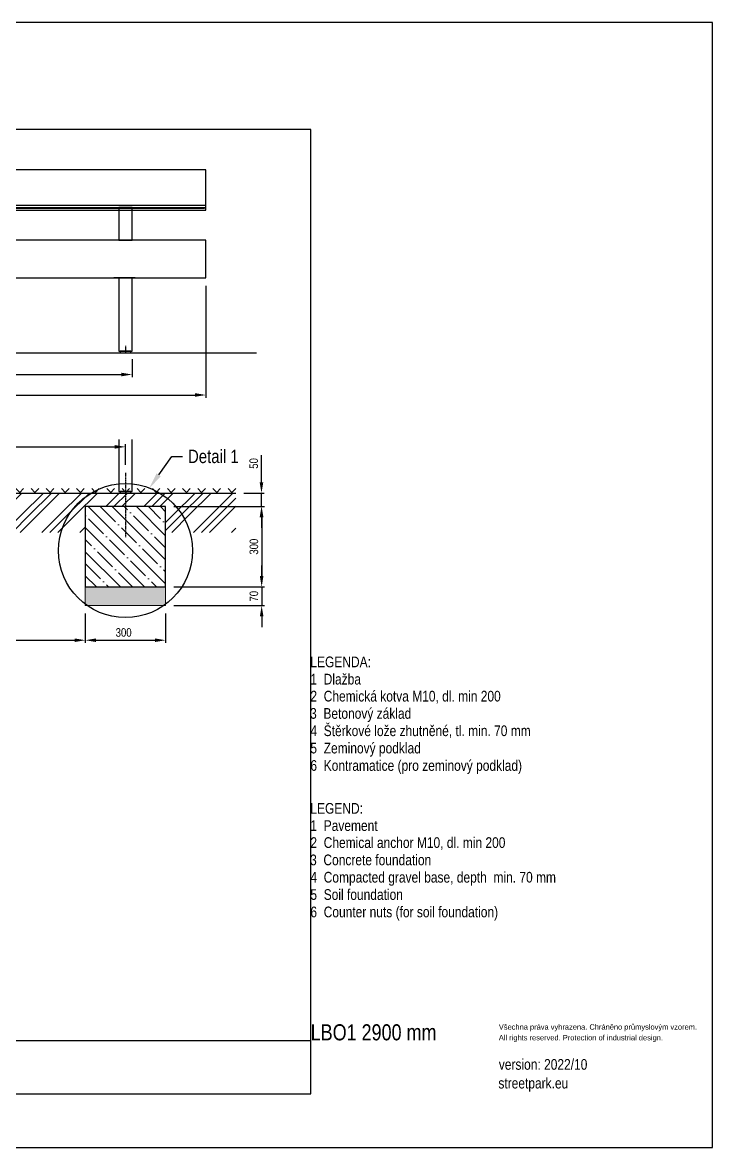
# Model space of a CAD drawing. Header units: millimetres. Extents: x 5064 to 11004, y 3085 to 7285.
# Drawn here: x 8429 to 11004, y 3085 to 7285 of the extents above; entities that cross this region are included whole.
import ezdxf
from ezdxf import colors
from ezdxf.entities.mleader import LeaderData, LeaderLine
from ezdxf.math import Vec2, Vec3

# ---------------------------------------------------------------- set-up
doc = ezdxf.new("R2010")
doc.units = ezdxf.units.MM
doc.header["$LTSCALE"] = 0.3
doc.linetypes.add('DashDot', pattern=[15, 9, -3, 0, -3])
doc.layers.add('Nekreslit', color=6, linetype='Continuous', plot=False)
doc.layers.add('SRAFY', color=251, linetype='Continuous', lineweight=13)
doc.styles.add('SEACAD_Arial', font='arial.ttf', dxfattribs={"width": 0.8})
doc.dimstyles.new('ISO-25', dxfattribs={"dimtxt": 1.6, "dimasz": 2, "dimexe": 0.5, "dimexo": 1.5, "dimtad": 1, "dimdec": 0, "dimtxsty": 'SEACAD_Arial', "dimcen": 2, "dimadec": 0, "dimazin": 0, "dimtfac": 1, "dimtdec": 0, "dimtmove": 0, "dimatfit": 3, "dimfxl": 1, "dimarcsym": 0})

# ---------------------------------------------------------------- blocks, each defined once
blk = doc.blocks.new('*D142')
at = {"color": 0, "lineweight": -2, "transparency": 16777216}
for p, q in [((8663, 5078.3), (8663, 4969.1)), ((8963, 5078.3), (8963, 4969.1)), ((8703, 4979.1), (8923, 4979.1))]:
    blk.add_line(p, q, dxfattribs=at)
at = {"color": 0, "transparency": 16777216}
for points in [[(8703, 4985.7), (8703, 4972.4), (8663, 4979.1)], [(8923, 4985.7), (8923, 4972.4), (8963, 4979.1)]]:
    blk.add_solid(points, dxfattribs=at)
at = {"layer": 'Defpoints', "color": 0, "transparency": 16777216}
for p in [(8663, 5108.3), (8963, 5108.3), (8963, 4979.1)]:
    blk.add_point(p, dxfattribs=at)
at = {"color": 0, "transparency": 16777216, "insert": (8806.1, 5007.9), "char_height": 32, "attachment_point": 5, "style": 'SEACAD_Arial'}
blk.add_mtext('300', dxfattribs=at)
blk = doc.blocks.new('*D143')
at = {"color": 0, "lineweight": -2, "transparency": 16777216}
for p, q in [((8993, 5478.3), (9331.4, 5478.3)), ((9321.4, 5438.3), (9321.4, 5218.3)), ((8993, 5178.3), (9331.4, 5178.3))]:
    blk.add_line(p, q, dxfattribs=at)
at = {"color": 0, "transparency": 16777216}
for points in [[(9314.7, 5438.3), (9328, 5438.3), (9321.4, 5478.3)], [(9314.7, 5218.3), (9328, 5218.3), (9321.4, 5178.3)]]:
    blk.add_solid(points, dxfattribs=at)
at = {"layer": 'Defpoints', "color": 0, "transparency": 16777216}
for p in [(8963, 5478.3), (8963, 5178.3), (9321.4, 5178.3)]:
    blk.add_point(p, dxfattribs=at)
at = {"color": 0, "transparency": 16777216, "insert": (9292.5, 5328.3), "char_height": 32, "attachment_point": 5, "rotation": 90, "style": 'SEACAD_Arial'}
blk.add_mtext('300', dxfattribs=at)
blk = doc.blocks.new('*D144')
at = {"color": 0, "lineweight": -2, "transparency": 16777216}
for p, q in [((9321.4, 5218.3), (9321.4, 5258.3)), ((8993, 5178.3), (9331.4, 5178.3)), ((9321.4, 5178.3), (9321.4, 5108.3)), ((8993, 5108.3), (9331.4, 5108.3)), ((9321.4, 5068.3), (9321.4, 5028.3))]:
    blk.add_line(p, q, dxfattribs=at)
at = {"color": 0, "transparency": 16777216}
for points in [[(9314.7, 5218.3), (9328, 5218.3), (9321.4, 5178.3)], [(9314.7, 5068.3), (9328, 5068.3), (9321.4, 5108.3)]]:
    blk.add_solid(points, dxfattribs=at)
at = {"layer": 'Defpoints', "color": 0, "transparency": 16777216}
for p in [(8963, 5178.3), (8963, 5108.3), (9321.4, 5108.3)]:
    blk.add_point(p, dxfattribs=at)
at = {"color": 0, "transparency": 16777216, "insert": (9292.5, 5143.3), "char_height": 32, "attachment_point": 5, "rotation": 90, "style": 'SEACAD_Arial'}
blk.add_mtext('70', dxfattribs=at)
blk = doc.blocks.new('*D145')
at = {"color": 0, "lineweight": -2, "transparency": 16777216}
for p, q in [((9320.7, 5568.3), (9320.7, 5669.9)), ((9254.9, 5528.3), (9330.7, 5528.3)), ((9320.7, 5478.3), (9320.7, 5528.3)), ((8993, 5478.3), (9330.7, 5478.3)), ((9320.7, 5438.3), (9320.7, 5398.3))]:
    blk.add_line(p, q, dxfattribs=at)
at = {"color": 0, "transparency": 16777216}
for points in [[(9314, 5568.3), (9327.3, 5568.3), (9320.7, 5528.3)], [(9314, 5438.3), (9327.3, 5438.3), (9320.7, 5478.3)]]:
    blk.add_solid(points, dxfattribs=at)
at = {"layer": 'Defpoints', "color": 0, "transparency": 16777216}
for p in [(9224.9, 5528.3), (9320.7, 5528.3), (8963, 5478.3)]:
    blk.add_point(p, dxfattribs=at)
at = {"color": 0, "transparency": 16777216, "insert": (9291.8, 5639.1), "char_height": 32, "attachment_point": 5, "rotation": 90, "style": 'SEACAD_Arial'}
blk.add_mtext('50', dxfattribs=at)
blk = doc.blocks.new('*D137')
at = {"color": 0, "lineweight": -2, "transparency": 16777216}
for p, q in [((8663, 5078.3), (8663, 4969.1)), ((6663, 5028.3), (6663, 4969.1)), ((6703, 4979.1), (8623, 4979.1))]:
    blk.add_line(p, q, dxfattribs=at)
at = {"color": 0, "transparency": 16777216}
for points in [[(6703, 4985.7), (6703, 4972.4), (6663, 4979.1)], [(8623, 4985.7), (8623, 4972.4), (8663, 4979.1)]]:
    blk.add_solid(points, dxfattribs=at)
at = {"layer": 'Defpoints', "color": 0, "transparency": 16777216}
for p in [(8663, 5108.3), (6663, 5058.3), (8663, 4979.1)]:
    blk.add_point(p, dxfattribs=at)
at = {"color": 0, "transparency": 16777216, "insert": (7571.8, 5007.9), "char_height": 32, "attachment_point": 5, "style": 'SEACAD_Arial'}
blk.add_mtext('2000', dxfattribs=at)
blk = doc.blocks.new('*D138')
at = {"color": 0, "lineweight": -2, "transparency": 16777216}
for p, q in [((6513, 5584.3), (6513, 5711)), ((6553, 5701), (8773, 5701)), ((8813, 5634.3), (8813, 5711))]:
    blk.add_line(p, q, dxfattribs=at)
at = {"color": 0, "transparency": 16777216}
for points in [[(6553, 5707.6), (6553, 5694.3), (6513, 5701)], [(8773, 5707.6), (8773, 5694.3), (8813, 5701)]]:
    blk.add_solid(points, dxfattribs=at)
at = {"layer": 'Defpoints', "color": 0, "transparency": 16777216}
for p in [(8813, 5701), (8813, 5604.3), (6513, 5554.3)]:
    blk.add_point(p, dxfattribs=at)
at = {"color": 0, "transparency": 16777216, "insert": (7663, 5729.8), "char_height": 32, "attachment_point": 5, "style": 'SEACAD_Arial'}
blk.add_mtext('2300', dxfattribs=at)
blk = doc.blocks.new('*D139')
at = {"color": 0, "lineweight": -2, "transparency": 16777216}
for p, q in [((6213, 6302.1), (6213, 5884.6)), ((9113, 6302.1), (9113, 5884.6)), ((6253, 5894.6), (9073, 5894.6))]:
    blk.add_line(p, q, dxfattribs=at)
at = {"color": 0, "transparency": 16777216}
for points in [[(6253, 5901.3), (6253, 5888), (6213, 5894.6)], [(9073, 5901.3), (9073, 5888), (9113, 5894.6)]]:
    blk.add_solid(points, dxfattribs=at)
at = {"layer": 'Defpoints', "color": 0, "transparency": 16777216}
for p in [(6213, 6332.1), (9113, 6332.1), (9113, 5894.6)]:
    blk.add_point(p, dxfattribs=at)
at = {"color": 0, "transparency": 16777216, "insert": (7663, 5923.5), "char_height": 32, "attachment_point": 5, "style": 'SEACAD_Arial'}
blk.add_mtext('2900', dxfattribs=at)
blk = doc.blocks.new('*D140')
at = {"color": 0, "lineweight": -2, "transparency": 16777216}
for p, q in [((6488, 6028.2), (6488, 5961)), ((8838, 6028.2), (8838, 5961)), ((6528, 5971), (8798, 5971))]:
    blk.add_line(p, q, dxfattribs=at)
at = {"color": 0, "transparency": 16777216}
for points in [[(6528, 5977.7), (6528, 5964.4), (6488, 5971)], [(8798, 5977.7), (8798, 5964.4), (8838, 5971)]]:
    blk.add_solid(points, dxfattribs=at)
at = {"layer": 'Defpoints', "color": 0, "transparency": 16777216}
for p in [(6488, 6058.2), (8838, 6058.2), (8838, 5971)]:
    blk.add_point(p, dxfattribs=at)
at = {"color": 0, "transparency": 16777216, "insert": (7663, 5999.9), "char_height": 32, "attachment_point": 5, "style": 'SEACAD_Arial'}
blk.add_mtext('2350', dxfattribs=at)

msp = doc.modelspace()

# ---------------------------------------------------------------- hatches: boundary and pattern name
at = {"layer": 'SRAFY'}
h = msp.add_hatch(dxfattribs=at)
h.set_pattern_fill('TERACO', color=256, scale=20)
h.set_pattern_definition([(45, (46.136, 213.653), (-28.28427, 28.28427), [20, -20]), (135, (102.705, 213.653), (-28.28427, -28.28427), [20, -20])])
h.paths.add_polyline_path([(7661.6, 5528.3), (7661.6, 5551.3), (9225.1, 5551.3), (9225.1, 5528.3)])
h = msp.add_hatch(dxfattribs=at)
h.set_pattern_fill('GOST_GROUND', color=256, scale=10)
h.set_pattern_definition([(45, (647.02, 214), (141.4214, -9e-15), [200]), (45, (677.02, 214), (141.4214, -9e-15), [200]), (45, (707.02, 214), (141.4214, -9e-15), [200])])
h.paths.add_polyline_path([(8663, 5381), (7761.6, 5380.5), (7761.6, 5528.2), (9225.2, 5528.6), (9225.2, 5381.2), (8963, 5381.2), (8963, 5478.3), (8663, 5478.3)])
h = msp.add_hatch(dxfattribs=at)
h.set_pattern_fill('ANSI35', color=256, scale=10, angle=90)
h.set_pattern_definition([(135, (-7422.46, -1863.845), (-44.90128, -44.90128), []), (135, (-7422.46, -1818.944), (-44.90128, -44.90128), [79.375, -15.875, 0, -15.875])])
h.paths.add_polyline_path([(8963, 5478.3), (8663, 5478.3), (8663, 5178.3), (8963, 5178.3)])
h.paths.add_polyline_path([(6663, 5428.3), (6363, 5428.3), (6363, 5128.3), (6663, 5128.3)])
h = msp.add_hatch(dxfattribs=at)
h.set_pattern_fill('AR-SAND', color=256, scale=0.5)
h.set_pattern_definition([(37.5, (-7422.46, -1863.845), (-0.800016, 24.470662), [0, -19.304, 0, -21.59, 0, -20.6375]), (7.5, (-7422.46, -1863.845), (22.476164, 35.841255), [0, -10.414, 0, -17.399, 0, -6.6675]), (327.5, (-7438.08, -1863.845), (39.549619, 0.07186), [0, -6.35, 0, -22.86, 0, -29.845]), (317.5, (-7438.08, -1863.845), (38.17782, 11.146466), [0, -3.175, 0, -14.986, 0, -17.145])])
h.paths.add_polyline_path([(6663, 5128.3), (6363, 5128.3), (6363, 5058.3), (6663, 5058.3)])
h.paths.add_polyline_path([(8963, 5178.3), (8663, 5178.3), (8663, 5108.3), (8963, 5108.3)])

# ---------------------------------------------------------------- linework, layer by layer
for p, q in [((9113, 6602), (6218, 6602)), ((8888, 6591.3), (6538, 6591.3)), ((9108, 6591.3), (8838, 6591.3)), ((8854.9, 6472.1), (8775.9, 6472.1)), ((8848.8, 6332.1), (8769.8, 6332.1)), ((5279.4, 6052.2), (9301.8, 6052.2)), ((8788, 5728.3), (8788, 5534.3)), ((8838, 5534.3), (8838, 5728.3)), ((7661.6, 5528.3), (9224.9, 5528.3)), ((8788, 5534.3), (8838, 5534.3))]:
    msp.add_line(p, q)
at = {"color": 7, "linetype": 'DashDot'}
msp.add_line((8813, 6078.2), (8813, 6049), dxfattribs=at)
at = {"linetype": 'DashDot', "lineweight": 30}
msp.add_line((8813, 5604.3), (8813, 5363.6), dxfattribs=at)
for points in [[(6213, 6594.8), (9113, 6594.8), (9113, 6734.8), (6213, 6734.8)], [(8788, 6472.1), (8838, 6472.1), (8838, 6594.8), (8788, 6594.8)], [(6213, 6332.1), (9113, 6332.1), (9113, 6472.1), (6213, 6472.1)], [(8788, 6058.2), (8838, 6058.2), (8838, 6332.1), (8788, 6332.1)], [(8793, 6052.2), (8833, 6052.2), (8833, 6058.2), (8793, 6058.2)], [(8793, 5528.3), (8833, 5528.3), (8833, 5534.3), (8793, 5534.3)], [(8663, 5178.3), (8963, 5178.3), (8963, 5478.3), (8663, 5478.3)]]:
    msp.add_lwpolyline(points, close=True)
for points in [[(8838, 6584.1), (9113, 6584.1), (9113, 6594.8)], [(6538, 6584.1), (8888, 6584.1)]]:
    msp.add_lwpolyline(points)
msp.add_circle((8813, 5313.6), 250.1)
at = {"layer": 'Nekreslit'}
msp.add_line((5464.4, 3485.3), (9504.4, 3485.3), dxfattribs=at)
for points in [[(5064.4, 3085.3), (11004.4, 3085.3), (11004.4, 7285.3), (5064.4, 7285.3)], [(5464.4, 3285.3), (9504.4, 3285.3), (9504.4, 6885.3), (5464.4, 6885.3)]]:
    msp.add_lwpolyline(points, close=True, dxfattribs=at)
at = {"layer": 'SRAFY'}
for p, q in [((8663, 5178.3), (8663, 5108.3)), ((8963, 5178.3), (8963, 5108.3)), ((8663, 5108.3), (8963, 5108.3))]:
    msp.add_line(p, q, dxfattribs=at)

# ---------------------------------------------------------------- texts
at = {"style": 'SEACAD_Arial', "width": 0.8}
for s, height, p in [('LEGENDA:', 40, (9503.3, 4878.1)), ('1  Dlažba', 40, (9503.3, 4813.8)), ('2  Chemická kotva M10, dl. min 200', 40, (9503.3, 4750.3)), ('3  Betonový základ', 40, (9502.2, 4685.8)), ('4  Štěrkové lože zhutněné, tl. min. 70 mm', 40, (9503.3, 4621.1)), ('5  Zeminový podklad', 40, (9503.3, 4556.5)), ('6  Kontramatice (pro zeminový podklad)', 40, (9503.3, 4491.5)), ('LEGEND:', 40, (9503.3, 4331.4)), ('1  Pavement', 40, (9503.3, 4267.1)), ('2  Chemical anchor M10, dl. min 200', 40, (9503.3, 4203.6)), ('3  Concrete foundation', 40, (9502.2, 4139)), ('4  Compacted gravel base, depth  min. 70 mm', 40, (9503.3, 4074.3)), ('5  Soil foundation', 40, (9503.3, 4009.7)), ('6  Counter nuts (for soil foundation)', 40, (9503.3, 3944.7)), ('LBO1 2900 mm ', 60, (9504.4, 3485.3)), ('Všechna práva vyhrazena. Chráněno průmyslovým vzorem.', 20, (10206.7, 3525.3)), ('All rights reserved. Protection of industrial design.', 20, (10206.7, 3485.3)), ('version: 2022/10', 40, (10206.7, 3375.5)), ('streetpark.eu', 40, (10205.1, 3305.6))]:
    msp.add_text(s, height=height, dxfattribs=at).set_placement(p)

# ---------------------------------------------------------------- dimensions: what is measured, and where the dimension line sits
for base, p1, p2, picture, middle in [((9113, 5894.6), (6213, 6332.1), (9113, 6332.1), '*D139', (7663, 5923.5)), ((8838, 5971), (6488, 6058.2), (8838, 6058.2), '*D140', (7663, 5999.9)), ((8813, 5701), (6513, 5554.3), (8813, 5604.3), '*D138', (7663, 5729.8))]:
    dim = msp.add_linear_dim(base=base, p1=p1, p2=p2, dimstyle='ISO-25')
    dim.commit()
    dim.dimension.update_dxf_attribs({"geometry": picture, "text_midpoint": middle})
dim = msp.add_linear_dim(base=(9320.7, 5528.3), p1=(8963, 5478.3), p2=(9224.9, 5528.3), angle=90, dimstyle='ISO-25')
dim.commit()
dim.dimension.update_dxf_attribs({"geometry": '*D145', "text_midpoint": (9291.8, 5639.1)})
for base, p1, p2, override, picture, middle in [((9321.4, 5178.3), (8963, 5478.3), (8963, 5178.3), {"dimscale": 0}, '*D143', (9292.5, 5328.3)), ((9321.4, 5108.3), (8963, 5178.3), (8963, 5108.3), {"dimscale": 0, "dimtmove": 1}, '*D144', (9292.5, 5143.3))]:
    dim = msp.add_linear_dim(base=base, p1=p1, p2=p2, angle=90, dimstyle='ISO-25', override=override)
    dim.commit()
    dim.dimension.update_dxf_attribs({"geometry": picture, "text_midpoint": middle})
for base, p1, p2, picture, middle in [((8663, 4979.1), (6663, 5058.3), (8663, 5108.3), '*D137', (7571.8, 4979.1)), ((8963, 4979.1), (8663, 5108.3), (8963, 5108.3), '*D142', (8806.1, 4979.1))]:
    dim = msp.add_linear_dim(base=base, p1=p1, p2=p2, dimstyle='ISO-25')
    dim.commit()
    dim.dimension.update_dxf_attribs({"geometry": picture, "text_midpoint": middle, "dimtype": 160})

# ---------------------------------------------------------------- leaders
ml = msp.add_multileader_mtext('Standard')
ml.set_content('Detail 1', color=256, style='SEACAD_Arial')
ml.set_leader_properties(lineweight=-3)
ml.build(insert=Vec2(0, 0))
ml.multileader.update_dxf_attribs({"text_right_attachment_type": 6, "dogleg_length": 2, "arrow_head_size": 60, "scale": 20})
ctx = ml.context
ctx.base_point, ctx.scale, ctx.char_height, ctx.arrow_head_size, ctx.landing_gap_size, ctx.plane_origin = Vec3(9026.2, 5665.1), 20, 50, 60, 20, Vec3(10489.1, 5554.9)
ctx.right_attachment = 6
notes = []
notes.append((ctx, [(0, (1, 1, 0), (8986.2, 5665.1), (1, 0), 40, [(0, [(8902.1, 5547.4)], 0, [])])]))
ctx.mtext.insert, ctx.mtext.flow_direction = Vec3(9046.2, 5690.5), 5
for ctx, leaders in notes:
    for number, flags, end, landing, length, lines in leaders:
        leader = LeaderData()
        leader.index, (leader.has_last_leader_line, leader.has_dogleg_vector, leader.attachment_direction) = number, flags
        leader.last_leader_point, leader.dogleg_vector, leader.dogleg_length = Vec3(end), Vec3(landing), length
        for number, points, colour, breaks in lines:
            line = LeaderLine()
            line.index, line.vertices, line.color, line.breaks = number, Vec3.list(points), colors.encode_raw_color(colour), breaks
            leader.lines.append(line)
        ctx.leaders.append(leader)

doc.saveas('drawing.dxf')
